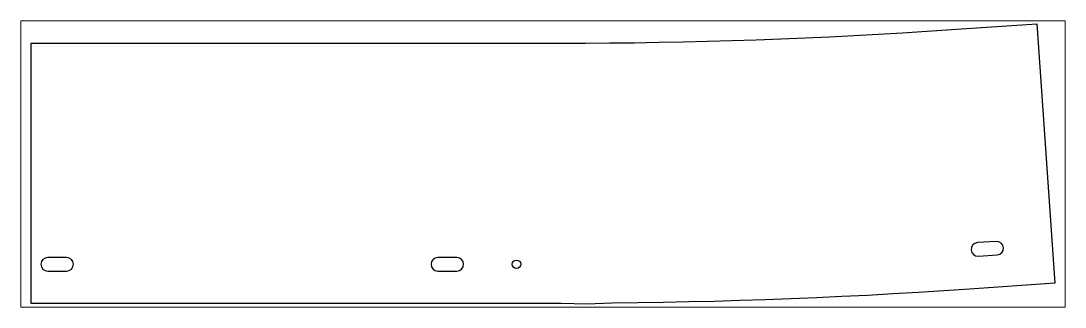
# Paper-space layout 'Layout1' of a CAD drawing. Header units: millimetres. Extents: x 0 to 257, y 62 to 133.
# The model-space entities are those that its viewports show. They can reach past a viewport. Long polylines and large blocks are cut down to what shows.
import ezdxf

# ---------------------------------------------------------------- set-up
doc = ezdxf.new("R2010")
doc.units = ezdxf.units.MM
doc.header["$LTSCALE"] = 25
doc.layers.add('3_Pezzi', color=7, linetype='Continuous')
doc.layers.add('5_Bulloni', color=7, linetype='Continuous')

msp = doc.modelspace()

# ---------------------------------------------------------------- linework, layer by layer
at = {"layer": '3_Pezzi', "color": 3, "linetype": 'Continuous'}
for p, q in [((1220.04, 207.97), (1238.77, 209.15)), ((1238.77, 209.15), (1257.53, 210.41)), ((1257.53, 210.41), (1323.22, 214.98)), ((1323.22, 214.98), (1337.08, 15.46)), ((1032.53, 200.65), (1051.29, 201.02)), ((1051.29, 201.02), (1070.05, 201.47)), ((1070.05, 201.47), (1088.81, 202)), ((1088.81, 202), (1107.56, 202.61)), ((1107.56, 202.61), (1126.32, 203.3)), ((1126.32, 203.3), (1145.07, 204.07)), ((1145.07, 204.07), (1163.81, 204.92)), ((1163.81, 204.92), (1182.56, 205.86)), ((1182.56, 205.86), (1201.3, 206.88)), ((1201.3, 206.88), (1220.04, 207.97)), ((550.07, 200), (957.53, 200)), ((550.07, 0), (550.07, 200)), ((957.53, 200), (976.24, 200.04)), ((976.24, 200.04), (995.01, 200.16)), ((995.01, 200.16), (1013.77, 200.37)), ((1013.77, 200.37), (1032.53, 200.65)), ((1232.17, 8.34), (1212.57, 7.19)), ((1251.76, 9.57), (1232.17, 8.34)), ((1271.39, 10.9), (1251.76, 9.57)), ((1337.08, 15.46), (1271.39, 10.9)), ((957.57, 0), (550.07, 0)), ((977.27, -0.74), (957.57, 0)), ((996.83, 0.17), (977.27, -0.74)), ((1016.38, 0.38), (996.83, 0.17)), ((1036.01, 0.68), (1016.38, 0.38)), ((1055.63, 1.07), (1036.01, 0.68)), ((1075.26, 1.53), (1055.63, 1.07)), ((1094.88, 2.09), (1075.26, 1.53)), ((1114.5, 2.73), (1094.88, 2.09)), ((1134.12, 3.45), (1114.5, 2.73)), ((1153.74, 4.26), (1134.12, 3.45)), ((1173.35, 5.15), (1153.74, 4.26)), ((1192.96, 6.13), (1173.35, 5.15)), ((1212.57, 7.19), (1192.96, 6.13))]:
    msp.add_line(p, q, dxfattribs=at)
at = {"layer": '5_Bulloni', "color": 4, "linetype": 'Continuous'}
for p, q in [((1291.99, 47.66), (1277.53, 46.66)), ((577.32, 35.26), (562.82, 35.26)), ((877.32, 35.26), (862.82, 35.26)), ((1278.26, 36.18), (1292.72, 37.19)), ((562.82, 24.76), (577.32, 24.76)), ((862.82, 24.76), (877.32, 24.76))]:
    msp.add_line(p, q, dxfattribs=at)
at = {"layer": '5_Bulloni', "color": 2, "linetype": 'Continuous'}
msp.add_circle((923.22, 30.01), 3.25, dxfattribs=at)
at = {"layer": '5_Bulloni', "color": 4, "linetype": 'Continuous'}
for centre, start, end in [((1277.89, 41.42), 93.97451, 273.97318), ((1292.36, 42.42), 273.97318, 93.97318), ((562.82, 30.01), 90, 270), ((577.32, 30.01), 270, 90), ((862.82, 30.01), 90, 270), ((877.32, 30.01), 270, 90)]:
    msp.add_arc(centre, 5.25, start, end, dxfattribs=at)

psp = doc.layouts.get("Layout1")

# ---------------------------------------------------------------- viewports
at = {"layer": '0'}
psp.add_viewport(center=(128.5, 97.5), size=(257, 70.4436), view_center_point=(943.58, 107.12), view_height=220.0342, dxfattribs=at)

doc.saveas('drawing.dxf')
